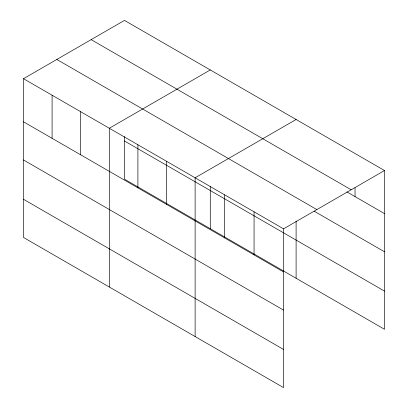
<?xml version="1.0" encoding="UTF-8"?>
<svg xmlns="http://www.w3.org/2000/svg" width="408" height="408" viewBox="0 0 408 408"><rect width="100%" height="100%" fill="white"/><g stroke="black" fill="none" stroke-linecap="round" stroke-linejoin="round"><path stroke-width="0.61" d="M283.535 310.1L283.535 228.837L23.485 78.703L23.485 237.466L283.535 387.6L283.535 310.1L23.485 159.967M124.466 136.553L124.466 179.163L384.515 329.297L384.515 170.534L124.466 20.4L23.485 78.703M210.283 69.947L109.303 128.245L109.303 287.008M296.101 119.488L195.116 177.791L195.116 336.554M283.535 228.837L384.515 170.534M91.142 39.637L351.191 189.776M346.856 191.888L384.515 213.629M56.809 59.461L316.858 209.6M314.109 211.155L384.515 251.802M124.466 140.989L384.515 291.128M23.485 121.798L283.535 271.932M23.485 199.293L283.535 349.432M355.042 187.741L355.042 196.615M296.101 221.054L296.101 278.251M254.062 211.823L254.062 254.918M224.589 194.805L224.589 237.9M210.283 186.099L210.283 228.709M166.51 161.277L166.51 204.372M137.904 144.764L137.904 187.859M80.697 111.731L80.697 154.826M52.091 95.217L52.091 138.312"/></g></svg>
